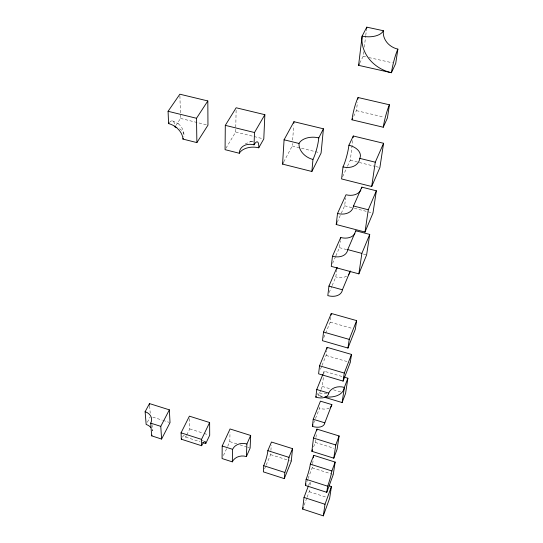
<?xml version="1.0" encoding="UTF-8"?>
<svg xmlns="http://www.w3.org/2000/svg" width="543" height="543" viewBox="0 0 543 543"><rect width="100%" height="100%" fill="white"/><g stroke="black" fill="none" stroke-linecap="round" stroke-linejoin="round"><path stroke-width="0.41" stroke-dasharray="2.71 2.04" d="M227.707 446.251L229.818 441.635L229.994 432.35M225.922 148.259L235.696 132.01L236.11 110.277M266.192 465.113L270.611 454.606L270.842 451.253M270.903 450.412L271.256 445.382M283.724 161.936L292.249 145.958L292.426 143.447M292.663 140.101L293.654 125.881M307.121 497.212L309.218 491.68L309.632 488.32M310.053 484.967L310.467 481.614M308.064 478.546L312.177 467.828L312.585 464.496M312.693 463.661L313.209 459.5M313.603 446.869L315.32 442.443L315.836 438.282M315.938 437.448L316.352 434.122M315.503 418.538L319.549 408.322L319.847 405.933M321.049 389.453L322.264 386.44L323.648 375.227M323.75 374.426L324.144 371.215L343.135 376.828M322.033 365.412L326.099 355.455L326.703 350.595M323.784 337.617L330.225 322.175L330.911 316.637M332.16 285.516L335.825 276.964L336.721 269.783M335.852 255.902L339.456 247.669L340.332 240.637M341.275 213.27L344.649 205.783L345.626 197.91M347.506 166.239L350.289 160.266L352.78 140.182M353.703 116.277L356.439 110.636L357.457 102.437M359.737 63.083L363.172 56.296L363.796 51.3M364.312 47.139L365.649 36.313M365.758 35.478L366.579 28.813M304.128 505.119L306.822 497.999M308.641 485.266L309.802 482.218M306.89 481.607L307.772 479.313M313.63 423.255L315.191 419.325M320.75 390.207L318.632 395.48A12.367 1.575 -73.6 0 0 316.827 394.904M323.221 373.503L324.144 371.215M320.465 369.24L321.721 366.179M264.611 468.867L265.873 465.867M329.153 292.514L331.821 286.29M332.581 263.389L335.526 256.649M337.223 222.263L340.936 214.023M223.485 455.482L227.354 447.018M342.633 176.699L347.16 166.993M182.475 437.142A10.975 2.552 -72 0 1 185.699 437.142L186.439 435.642M186.812 434.895L189.779 428.895L189.446 417.75M147.336 422.278L150.072 417.133M175.749 125.623L180.575 118.422L179.855 94.204M245.198 143.963L250.262 141.784M250.418 141.75L251.708 141.526M249.861 141.872L250.791 141.662M251.904 141.499L253.371 141.397M251.341 141.567L252.257 141.458M326.886 393.75L323.119 393.756L318.463 392.813M363.172 56.296L365.615 56.839M368.867 57.565L392.44 62.812M356.439 110.636L384.166 117.152M180.575 118.422L207.154 124.978M235.696 132.01L262.988 138.743M292.249 145.958L319.433 152.658M350.289 160.266L358.509 162.296M359.33 162.5L374.955 166.348M375.776 166.552L379.89 167.563M344.649 205.783L353.554 208.071M354.362 208.281L372.973 213.06M339.456 247.669L346.644 249.59M363.423 254.063L366.613 254.918M172.45 120.831L177.975 123.465M330.225 322.175L352.081 328.386M326.099 355.455L349.468 362.269M322.264 386.44L330.3 388.849M333.517 389.806L340.753 391.971M322.685 396.702L318.632 395.48A25.026 15.211 22.4 0 0 322.915 396.512M315.32 442.443L333.87 448.233M152.814 417.139L162.201 420.126M162.988 420.377L169.246 422.373M189.779 428.895L203.326 433.205M204.12 433.463L208.112 434.733M229.818 441.635L236.843 443.869M239.965 444.86L246.997 447.099M247.778 447.344L249.339 447.839M270.611 454.606L288.91 460.43M289.704 460.681L291.292 461.183M312.177 467.828L332.472 474.283M201.025 440.217L203.442 440.991M185.699 437.142L200.129 441.764M309.218 491.68L326.499 497.273M178.369 123.777C181.749 126.478 183.867 130.68 184.05 134.997M177.955 123.451L178.409 123.811M149.671 405.988L150.221 413.196M152.026 424.545L152.502 430.911M152.196 429.947A10.806 8.803 -7.2 0 1 152.434 430.823M169.47 122.413A15.123 4.887 -76.8 0 1 174.744 125.257M179.495 128.779A15.014 9.407 -1.4 0 1 183.86 137.04M346.57 276.19A13.84 9.55 22.8 0 1 335.825 276.964M329.323 408.058A12.007 7.12 22.3 0 1 319.549 408.322"/><path stroke-width="0.81" d="M222.196 445.986L222.073 458.557L232.323 461.862A11.003 9.279 2.3 0 1 246.393 456.582L250.119 448.09L250.676 435.466L230.056 428.97L222.196 445.986L232.608 449.319A11.172 9.333 2.3 0 1 246.895 444.004L250.676 435.466M225.304 125.352L225.073 149.671L239.3 153.248A15.279 9.801 1.9 0 1 258.76 147.805L263.789 138.94L264.862 114.688L236.157 107.772L225.304 125.352L254.497 132.519L264.862 114.688M232.323 461.862L232.608 449.319M239.3 153.248A15.306 11.274 30.5 0 1 254.056 144.818L254.497 132.519M246.393 456.582L246.895 444.004M263.735 465.684L263.348 471.874L284.288 478.621L291.292 461.183L292.507 448.647L271.493 442.029L267.835 450.649A11.342 1.778 -72.8 0 1 263.735 465.684L284.837 472.458L284.288 478.621M282.557 164.115L284.077 139.789L293.953 121.7L323.424 128.8L321.083 153.065L311.879 171.479L282.557 164.115L283.337 162.662M293.831 123.37L293.953 121.7M311.879 171.479L312.958 159.452A16.032 3.054 -75.9 0 0 318.789 137.888L323.424 128.8M329.024 485.822L331.42 486.596L329.642 498.291L323.302 515.85L302.634 509.069L304.005 497.436L308.356 486.026M305.417 485.442L306.143 479.299A11.451 1.324 -73.2 0 0 310.325 464.136L313.725 455.339L335.146 462.086L333.253 474.534L326.757 492.318L305.417 485.442L306.008 483.908M312.388 426.398L313.23 419.271L320.438 401.155L331.861 404.61L324.809 422.827A12.184 7.052 22.5 0 1 312.388 426.398L313.012 424.823M343.929 377.059L347.88 378.233L344.371 387.417A12.693 9.991 9.7 0 0 328.739 393.118A12.611 7.568 22.5 0 1 315.836 397.157L316.739 389.521L322.915 374.27M319.542 365.778L318.592 373.835L343.101 381.105L350.269 362.507L351.497 354.43L327.103 347.357L319.542 365.778L344.282 373.068L343.101 381.105M323.526 332.031L322.501 340.705L347.961 348.056L355.319 329.302L356.636 320.614L331.305 313.467L323.526 332.031L349.23 339.395L347.961 348.056M336.816 268.982L337.013 267.387L328.949 286.066L327.816 295.623A14.077 9.509 23 0 0 342.416 289.786L350.283 270.984A13.84 9.55 22.8 0 1 348.396 274.806M332.465 256.235L331.271 266.382L358.862 273.869L366.613 254.918L369.729 234.42L355.821 230.775L347.737 249.624A14.647 10.317 23.4 0 1 332.465 256.235L340.719 237.515A14.389 10.351 23.2 0 0 354.891 233.504M337.515 213.48A15.272 11.233 23.9 0 0 353.513 205.98L361.835 187.138L376.36 190.797L372.973 213.06L365.005 232.044L336.212 224.51L337.515 213.48L346.013 194.761A14.987 11.254 23.7 0 0 360.851 190.118M343.006 166.918L341.588 178.939L371.697 186.507L379.89 167.563L383.575 143.291L353.296 136.001L348.918 145.219A16.141 2.613 -75.6 0 1 343.006 166.918A15.951 12.279 24.7 0 0 359.812 158.386L375.274 162.187L383.575 143.291M311.879 451.294L313.487 438.031L316.969 429.126L339.11 435.968L337.094 449.237L333.796 458.183L311.879 451.294L312.456 449.814M358.59 65.343L362.127 36.109L366.79 27.15L383.392 30.734A17.288 15 23.4 0 0 397.883 49.121L395.691 63.538L391.415 72.728L358.59 65.343L359.351 63.836M313.413 457.837L313.725 455.339M316.766 430.796L316.969 429.126M326.906 348.979L327.103 347.357M331.108 315.055L331.305 313.467M340.522 239.076L340.719 237.515M353.093 137.671L353.296 136.001M357.864 99.152L358.068 97.516L389.419 104.792L387.43 117.919L383.263 127.232L351.993 119.806A16.31 2.606 -76 0 1 358.068 97.516M366.579 28.813L366.79 27.15M323.302 515.85L324.999 504.271L331.42 486.596M326.757 492.318L327.66 486.202A11.505 1.086 -73.4 0 0 331.882 470.971L335.146 462.086M358.862 273.869L361.869 253.391L369.729 234.42M365.005 232.044L368.283 209.768L376.36 190.797M371.697 186.507L375.274 162.187M333.796 458.183L335.771 444.961L339.11 435.968M324.3 397.184L342.11 402.553L344.371 387.417A25.026 15.211 22.4 0 1 325.142 396.845M347.88 378.233L345.579 393.41L342.11 402.553M302.634 509.069L303.232 507.488M344.282 373.068L351.497 354.43M349.23 339.395L356.636 320.614M284.837 472.458A11.396 1.554 -73 0 0 288.978 457.362L292.507 448.647M336.212 224.51L336.884 223.01M205.743 443.563L209.707 435.235L209.632 422.535L189.398 416.162L181.057 432.839L181.314 439.219L201.629 445.742A11.023 2.355 -72.2 0 1 205.743 443.563L202.532 442.531M201.629 445.742L201.528 439.382L209.632 422.535M351.993 119.806L352.678 118.394M145.117 411.709A10.975 8.851 -6.9 0 1 150.71 423.14L151.68 435.859L161.597 439.056L170.027 422.617L169.355 409.843L149.488 403.585L145.117 411.709L146.162 424.483A10.806 8.803 -7.2 0 1 150.832 427.531M161.597 439.056L160.776 426.357L169.355 409.843M196.885 142.592L207.962 125.175L207.826 100.944L179.855 94.204L168.086 111.295L168.581 123.58A15.143 10.745 35.3 0 1 182.93 139.083L196.885 142.592L196.505 118.279L207.826 100.944M168.086 111.295L196.505 118.279M284.077 139.789L299.017 143.454A15.862 10.018 4.3 0 1 318.789 137.888M353.513 205.98L368.283 209.768M347.737 249.624L361.869 253.391M328.949 286.066L342.416 289.786M316.739 389.521L328.739 393.118M313.23 419.271L324.809 422.827M313.487 438.031L335.771 444.961M267.835 450.649L288.978 457.362M310.325 464.136L331.882 470.971M150.71 423.14L160.776 426.357M181.057 432.839L201.528 439.382M306.143 479.299L327.66 486.202M304.005 497.436L324.999 504.271M149.488 403.585L149.61 405.187M383.392 30.734A17.227 9.469 5.1 0 1 362.127 36.109A34.956 30.082 23.6 0 0 391.415 72.728A17.403 2.335 -76.1 0 1 397.883 49.121M383.263 127.232A16.426 2.152 -75.7 0 1 389.419 104.792M181.314 439.219A10.975 2.552 -72 0 1 181.695 438.486M152.026 435.099A10.806 8.803 -7.2 0 1 151.68 435.859M183.324 138.417A15.014 9.407 -1.4 0 1 182.93 139.083M176.855 127.537A15.014 9.407 -1.4 0 0 174.873 126.933A15.123 4.887 -76.8 0 0 174.826 126.071M168.581 123.58A15.123 4.887 -76.8 0 1 169.022 122.962M254.056 144.818A15.421 3.747 -76.1 0 1 258.76 147.805M312.958 159.452A15.835 12.122 27.1 0 1 299.017 143.454M348.918 145.219A15.998 10.141 5.5 0 1 359.812 158.386M361.835 187.138A14.987 11.254 23.7 0 1 361.638 188.149M355.821 230.775A14.389 10.351 23.2 0 1 355.638 231.698M331.861 404.61A12.007 7.12 22.3 0 1 330.3 407.386M315.836 397.157A12.367 1.575 -73.6 0 1 316.169 396.349"/></g></svg>
